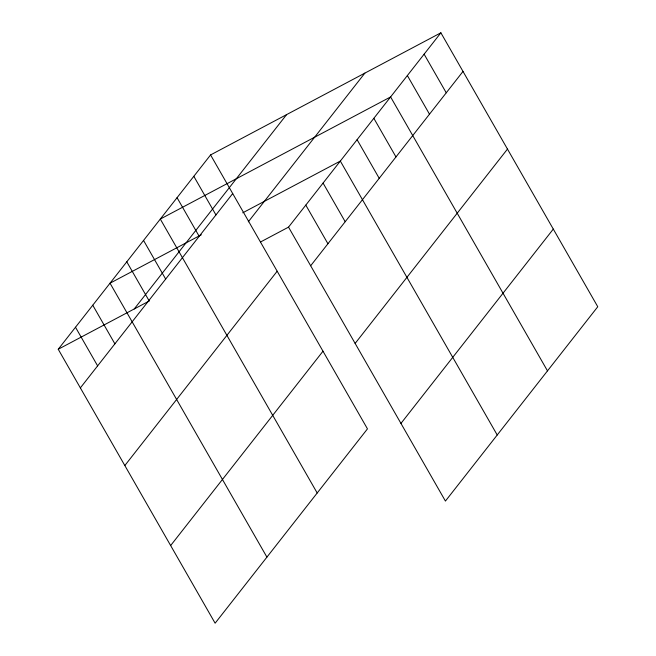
<?xml version="1.0" encoding="UTF-8"?>
<svg xmlns="http://www.w3.org/2000/svg" width="656" height="656" viewBox="0 0 656 656"><rect width="100%" height="100%" fill="white"/><g stroke="black" fill="none" stroke-linecap="round" stroke-linejoin="round"><path stroke-width="0.98" d="M210.576 154.931L367.467 428.868L215.119 623.2L58.236 349.263L210.576 154.931L440.881 32.8L597.764 306.737L445.424 501.069L288.533 227.132L440.881 32.8M134.234 308.96L286.582 114.628M80.36 387.893L232.7 193.561M248.304 221.818L364.884 73.103M124.829 465.547L277.176 271.215M310.665 265.762L463.005 71.43M170.65 545.546L322.99 351.214M355.134 343.416L507.473 149.084M400.947 423.415L553.295 229.083M201.335 234.774L110.028 283.195L266.918 557.124M242.736 212.815L340.333 161.064L497.215 434.994M58.236 349.263L149.535 300.85M260.489 242.007L288.533 227.132M424.12 54.177L446.252 92.808M407.368 75.555L429.491 114.185M547.489 370.87L390.607 96.932L160.302 219.063L317.192 492.992M373.846 118.31L395.978 156.94M357.094 139.687L379.217 178.317M323.072 183.081L345.195 221.72M305.803 205.107L327.926 243.745M193.823 176.308L215.947 214.938M177.063 197.686L199.186 236.316M143.549 240.44L165.673 279.071M126.788 261.818L148.912 300.448M92.767 305.212L114.89 343.851M75.497 327.237L97.621 365.876"/></g></svg>
